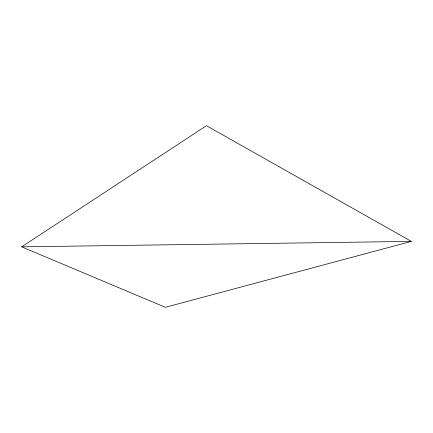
<?xml version="1.0" encoding="UTF-8"?>
<svg xmlns="http://www.w3.org/2000/svg" width="433" height="433" viewBox="0 0 433 433"><rect width="100%" height="100%" fill="white"/><g stroke="black" fill="none" stroke-linecap="round" stroke-linejoin="round"><path stroke-width="0.65" d="M21.65 246.848L206.46 125.694L411.35 241.398L165.363 307.306L21.65 246.848L411.35 241.398"/></g></svg>
